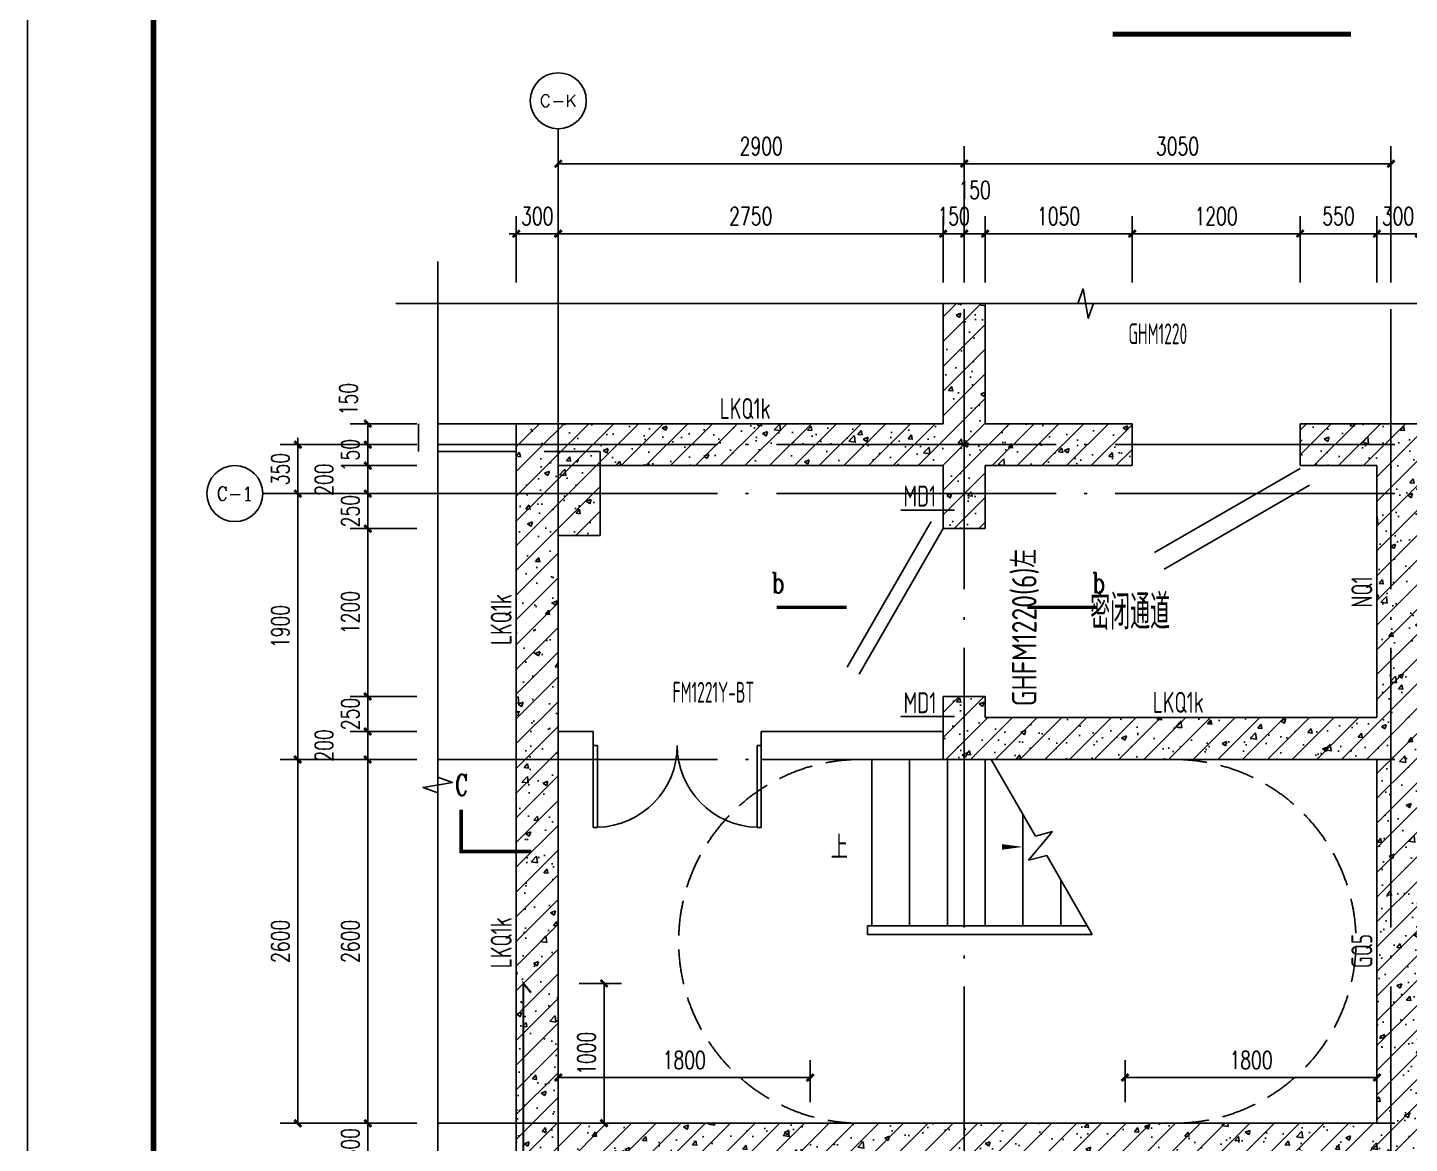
# Model space of a CAD drawing. Extents: x 37906 to 290206, y -18154 to 41246.
# Drawn here: x 79956 to 89830, y -14063 to -6088 of the extents above; entities that cross this region are included whole.
import ezdxf
from ezdxf.enums import TextEntityAlignment as Align

# ---------------------------------------------------------------- set-up
doc = ezdxf.new("R2010")
doc.units = 0
doc.header["$LTSCALE"] = 1000
doc.header["$MEASUREMENT"] = 0
doc.linetypes.add('DASH', pattern=[0.35, 0.25, -0.1])
doc.linetypes.add('DOTE', pattern=[2.42, 2, -0.2, 0.02, -0.2])
for name, color, linetype in [('A-COLUMN', 2, 'Continuous'), ('A-DIM_SYMB', 3, 'Continuous'), ('A-PUB_TEXT', 7, 'Continuous'), ('A-STAIR', 3, 'Continuous'), ('A-WALL', 2, 'Continuous'), ('AXIS', 3, 'Continuous'), ('AXIS_TEXT', 7, 'Continuous'), ('DIM_SYMB', 3, 'Continuous'), ('DOOR_FIRE', 4, 'Continuous'), ('DOOR_FIRE_TEXT', 7, 'Continuous'), ('DOTE', 1, 'DOTE'), ('ECA_TK', 7, 'Continuous'), ('PUB_DIM', 3, 'Continuous'), ('PUB_HATCH', 8, 'Continuous'), ('PUB_TEXT', 7, 'Continuous'), ('REIN', 1, 'Continuous'), ('RF-M', 7, 'Continuous'), ('RF-MBH', 11, 'Continuous'), ('RF-QT', 30, 'Continuous'), ('STAIR', 2, 'Continuous'), ('tk', 7, 'Continuous')]:
    doc.layers.add(name, color=color, linetype=linetype)
doc.layers.add('RF-WZ', color=110, linetype='Continuous', lineweight=0)
doc.styles.add('8B2_02', font='tssdeng.shx', dxfattribs={"width": 0.6, "bigfont": 'TSSDCHN.shx'})
doc.styles.add('_TCH_AXIS', font='COMPLEX', dxfattribs={"bigfont": 'GBCBIG'})
doc.styles.add('_TCH_DIM', font='SIMPLEX', dxfattribs={"bigfont": 'GBCBIG'})
doc.styles.add('_TCH_DIM_T3', font='SIMPLEX', dxfattribs={"width": 0.705882, "bigfont": 'GBCBIG'})
doc.styles.add('_TCH_LABEL', font='COMPLEX', dxfattribs={"bigfont": 'GBCBIG'})
doc.styles.add('_TCH_WINDOW', font='tssdeng.shx', dxfattribs={"width": 0.8, "height": 3.5, "bigfont": 'tssdchn.shx'})
doc.styles.add('COMPLEX', font='COMPLEX.shx', dxfattribs={"width": 0.65})
doc.styles.get("Standard").update_dxf_attribs({"font": 'tssdeng2.shx', "width": 0.7, "bigfont": 'hztxt.shx'})
doc.dimstyles.new('_TCH_ARCH&&50', dxfattribs={"dimtxt": 127.5, "dimasz": 50, "dimexe": 125, "dimexo": 150, "dimgap": 61.25, "dimtad": 1, "dimdec": 0, "dimrnd": 5, "dimzin": 0, "dimdsep": 46, "dimtxsty": '_TCH_DIM_T3', "dimblk": 'ARCHTICK', "dimcen": 0.09, "dimclrt": 7, "dimazin": 2, "dimtfac": 1, "dimtdec": 0, "dimtix": 1, "dimtmove": 2, "dimatfit": 3, "dimfxl": 1, "dimtolj": 1, "dimtzin": 0, "dimarcsym": 0})
pattern_1 = [(45, (-1705555.57, -23957.35), (-88.388348, 88.388348), []), (50, (-1705555.57, -23957.35), (358.63009, -31.376067), [37.5, -412.5]), (355, (-1705555.57, -23957.35), (-69.37567, 376.09607), [30, -330]), (100.4514, (-1705525.68, -23959.97), (289.25469, 344.71977), [31.870095, -350.571056]), (46.1842, (-1705555.57, -23857.35), (533.62052, -82.75951), [56.25, -618.75]), (96.6356, (-1705511.1, -23864.25), (467.33135, 487.05894), [47.80514, -525.8565]), (351.1842, (-1705555.57, -23857.35), (467.33097, 487.0593), [45, -495]), (21, (-1705505.57, -23882.35), (298.453526, -201.309445), [37.5, -412.5]), (326, (-1705505.57, -23882.35), (121.657666, 362.57502), [30, -330]), (71.4514, (-1705480.7, -23899.13), (420.111314, 161.26525), [31.870095, -350.571056]), (37.5, (-1705555.57, -23957.35), (6.079928, 166.446927), [0, -326, 0, -335, 0, -331.25]), (7.5, (-1705555.57, -23957.35), (131.534769, 197.205856), [0, -191, 0, -318.5, 0, -126.25]), (327.5, (-1705667.07, -23957.35), (266.911218, -11.277436), [0, -125, 0, -390, 0, -517.5]), (317.5, (-1705717.07, -23957.35), (291.593085, 50.05249), [0, -162.5, 0, -259, 0, -367.5])]

# ---------------------------------------------------------------- blocks, each defined once
blk = doc.blocks.new('10B_A1E图框')
at = {"layer": 'ECA_TK'}
blk.add_lwpolyline([(0, 0), (841, 0), (841, 594), (0, 594)], close=True, dxfattribs=at)
at = {"layer": 'ECA_TK', "const_width": 0.8}
blk.add_lwpolyline([(831, 10), (831, 584), (18, 584), (18, 10)], close=True, dxfattribs=at)
blk = doc.blocks.new('_ArchTick')
at = {"color": 0, "linetype": 'ByBlock', "const_width": 0.4}
blk.add_lwpolyline([(-0.5, -0.5), (0.5, 0.5)], dxfattribs=at)
blk = doc.blocks.new('*D483')
at = {"layer": 'Defpoints', "color": 0}
for p in [(83748.1, -7561.1), (83448.1, -8061.1), (83748.1, -8061.1)]:
    blk.add_point(p, dxfattribs=at)
at = {"layer": 'PUB_DIM', "color": 0, "lineweight": -2}
for p, q in [((83448.1, -7911.1), (83448.1, -7436.1)), ((83748.1, -7911.1), (83748.1, -7436.1)), ((83448.1, -7561.1), (83398.1, -7561.1)), ((83448.1, -7561.1), (83748.1, -7561.1)), ((83748.1, -7561.1), (83798.1, -7561.1))]:
    blk.add_line(p, q, dxfattribs=at)
at = {"layer": 'PUB_DIM', "color": 0, "lineweight": -2, "xscale": 50, "yscale": 50, "zscale": 50}
blk.add_blockref('_ArchTick', (83448.1, -7561.1), dxfattribs=at)
at = {"layer": 'PUB_DIM', "color": 0, "lineweight": -2, "xscale": 50, "yscale": 50, "zscale": 50, "rotation": 180}
blk.add_blockref('_ArchTick', (83748.1, -7561.1), dxfattribs=at)
at = {"layer": 'PUB_DIM', "color": 7, "insert": (83598.1, -7436.1), "char_height": 127.5, "attachment_point": 5, "style": '_TCH_DIM_T3'}
blk.add_mtext('\\A1;300', dxfattribs=at)
blk = doc.blocks.new('*D484')
at = {"layer": 'Defpoints', "color": 0}
for p in [(86498.1, -7561.1), (83748.1, -8061.1), (86498.1, -8061.1)]:
    blk.add_point(p, dxfattribs=at)
at = {"layer": 'PUB_DIM', "color": 0, "lineweight": -2}
for p, q in [((83748.1, -7911.1), (83748.1, -7436.1)), ((86498.1, -7911.1), (86498.1, -7436.1)), ((83748.1, -7561.1), (86498.1, -7561.1))]:
    blk.add_line(p, q, dxfattribs=at)
at = {"layer": 'PUB_DIM', "color": 0, "lineweight": -2, "xscale": 50, "yscale": 50, "zscale": 50, "rotation": 180}
blk.add_blockref('_ArchTick', (83748.1, -7561.1), dxfattribs=at)
at = {"layer": 'PUB_DIM', "color": 0, "lineweight": -2, "xscale": 50, "yscale": 50, "zscale": 50}
blk.add_blockref('_ArchTick', (86498.1, -7561.1), dxfattribs=at)
at = {"layer": 'PUB_DIM', "color": 7, "insert": (85123.1, -7436.1), "char_height": 127.5, "attachment_point": 5, "style": '_TCH_DIM_T3'}
blk.add_mtext('\\A1;2750', dxfattribs=at)
blk = doc.blocks.new('*D485')
at = {"layer": 'Defpoints', "color": 0}
for p in [(86648.1, -7561.1), (86498.1, -8061.1), (86648.1, -8061.1)]:
    blk.add_point(p, dxfattribs=at)
at = {"layer": 'PUB_DIM', "color": 0, "lineweight": -2}
for p, q in [((86498.1, -7911.1), (86498.1, -7436.1)), ((86648.1, -7911.1), (86648.1, -7436.1)), ((86498.1, -7561.1), (86448.1, -7561.1)), ((86498.1, -7561.1), (86648.1, -7561.1)), ((86648.1, -7561.1), (86698.1, -7561.1))]:
    blk.add_line(p, q, dxfattribs=at)
at = {"layer": 'PUB_DIM', "color": 0, "lineweight": -2, "xscale": 50, "yscale": 50, "zscale": 50}
blk.add_blockref('_ArchTick', (86498.1, -7561.1), dxfattribs=at)
at = {"layer": 'PUB_DIM', "color": 0, "lineweight": -2, "xscale": 50, "yscale": 50, "zscale": 50, "rotation": 180}
blk.add_blockref('_ArchTick', (86648.1, -7561.1), dxfattribs=at)
at = {"layer": 'PUB_DIM', "color": 7, "insert": (86573.1, -7436.1), "char_height": 127.5, "attachment_point": 5, "style": '_TCH_DIM_T3'}
blk.add_mtext('\\A1;150', dxfattribs=at)
blk = doc.blocks.new('*D486')
at = {"layer": 'Defpoints', "color": 0}
for p in [(86798.1, -7561.1), (86648.1, -8061.1), (86798.1, -8061.1)]:
    blk.add_point(p, dxfattribs=at)
at = {"layer": 'PUB_DIM', "color": 0, "lineweight": -2}
for p, q in [((86648.1, -7911.1), (86648.1, -7436.1)), ((86798.1, -7911.1), (86798.1, -7436.1)), ((86648.1, -7561.1), (86798.1, -7561.1))]:
    blk.add_line(p, q, dxfattribs=at)
at = {"layer": 'PUB_DIM', "color": 0, "lineweight": -2, "xscale": 50, "yscale": 50, "zscale": 50, "rotation": 180}
blk.add_blockref('_ArchTick', (86648.1, -7561.1), dxfattribs=at)
at = {"layer": 'PUB_DIM', "color": 0, "lineweight": -2, "xscale": 50, "yscale": 50, "zscale": 50}
blk.add_blockref('_ArchTick', (86798.1, -7561.1), dxfattribs=at)
at = {"layer": 'PUB_DIM', "color": 7, "insert": (86723.1, -7248.6), "char_height": 127.5, "attachment_point": 5, "style": '_TCH_DIM_T3'}
blk.add_mtext('\\A1;150', dxfattribs=at)
blk = doc.blocks.new('*D487')
at = {"layer": 'Defpoints', "color": 0}
for p in [(87848.1, -7561.1), (86798.1, -8061.1), (87848.1, -8061.1)]:
    blk.add_point(p, dxfattribs=at)
at = {"layer": 'PUB_DIM', "color": 0, "lineweight": -2}
for p, q in [((86798.1, -7911.1), (86798.1, -7436.1)), ((87848.1, -7911.1), (87848.1, -7436.1)), ((86798.1, -7561.1), (87848.1, -7561.1))]:
    blk.add_line(p, q, dxfattribs=at)
at = {"layer": 'PUB_DIM', "color": 0, "lineweight": -2, "xscale": 50, "yscale": 50, "zscale": 50, "rotation": 180}
blk.add_blockref('_ArchTick', (86798.1, -7561.1), dxfattribs=at)
at = {"layer": 'PUB_DIM', "color": 0, "lineweight": -2, "xscale": 50, "yscale": 50, "zscale": 50}
blk.add_blockref('_ArchTick', (87848.1, -7561.1), dxfattribs=at)
at = {"layer": 'PUB_DIM', "color": 7, "insert": (87323.1, -7436.1), "char_height": 127.5, "attachment_point": 5, "style": '_TCH_DIM_T3'}
blk.add_mtext('\\A1;1050', dxfattribs=at)
blk = doc.blocks.new('*D488')
at = {"layer": 'Defpoints', "color": 0}
for p in [(89048.1, -7561.1), (87848.1, -8061.1), (89048.1, -8061.1)]:
    blk.add_point(p, dxfattribs=at)
at = {"layer": 'PUB_DIM', "color": 0, "lineweight": -2}
for p, q in [((87848.1, -7911.1), (87848.1, -7436.1)), ((89048.1, -7911.1), (89048.1, -7436.1)), ((87848.1, -7561.1), (89048.1, -7561.1))]:
    blk.add_line(p, q, dxfattribs=at)
at = {"layer": 'PUB_DIM', "color": 0, "lineweight": -2, "xscale": 50, "yscale": 50, "zscale": 50, "rotation": 180}
blk.add_blockref('_ArchTick', (87848.1, -7561.1), dxfattribs=at)
at = {"layer": 'PUB_DIM', "color": 0, "lineweight": -2, "xscale": 50, "yscale": 50, "zscale": 50}
blk.add_blockref('_ArchTick', (89048.1, -7561.1), dxfattribs=at)
at = {"layer": 'PUB_DIM', "color": 7, "insert": (88448.1, -7436.1), "char_height": 127.5, "attachment_point": 5, "style": '_TCH_DIM_T3'}
blk.add_mtext('\\A1;1200', dxfattribs=at)
blk = doc.blocks.new('*D489')
at = {"layer": 'Defpoints', "color": 0}
for p in [(89598.1, -7561.1), (89048.1, -8061.1), (89598.1, -8061.1)]:
    blk.add_point(p, dxfattribs=at)
at = {"layer": 'PUB_DIM', "color": 0, "lineweight": -2}
for p, q in [((89048.1, -7911.1), (89048.1, -7436.1)), ((89598.1, -7911.1), (89598.1, -7436.1)), ((89048.1, -7561.1), (89598.1, -7561.1))]:
    blk.add_line(p, q, dxfattribs=at)
at = {"layer": 'PUB_DIM', "color": 0, "lineweight": -2, "xscale": 50, "yscale": 50, "zscale": 50, "rotation": 180}
blk.add_blockref('_ArchTick', (89048.1, -7561.1), dxfattribs=at)
at = {"layer": 'PUB_DIM', "color": 0, "lineweight": -2, "xscale": 50, "yscale": 50, "zscale": 50}
blk.add_blockref('_ArchTick', (89598.1, -7561.1), dxfattribs=at)
at = {"layer": 'PUB_DIM', "color": 7, "insert": (89323.1, -7436.1), "char_height": 127.5, "attachment_point": 5, "style": '_TCH_DIM_T3'}
blk.add_mtext('\\A1;550', dxfattribs=at)
blk = doc.blocks.new('*D490')
at = {"layer": 'Defpoints', "color": 0}
for p in [(89898.1, -7561.1), (89598.1, -8061.1), (89898.1, -8061.1)]:
    blk.add_point(p, dxfattribs=at)
at = {"layer": 'PUB_DIM', "color": 0, "lineweight": -2}
for p, q in [((89598.1, -7911.1), (89598.1, -7436.1)), ((89898.1, -7911.1), (89898.1, -7436.1)), ((89598.1, -7561.1), (89548.1, -7561.1)), ((89598.1, -7561.1), (89898.1, -7561.1)), ((89898.1, -7561.1), (89948.1, -7561.1))]:
    blk.add_line(p, q, dxfattribs=at)
at = {"layer": 'PUB_DIM', "color": 0, "lineweight": -2, "xscale": 50, "yscale": 50, "zscale": 50}
blk.add_blockref('_ArchTick', (89598.1, -7561.1), dxfattribs=at)
at = {"layer": 'PUB_DIM', "color": 0, "lineweight": -2, "xscale": 50, "yscale": 50, "zscale": 50, "rotation": 180}
blk.add_blockref('_ArchTick', (89898.1, -7561.1), dxfattribs=at)
at = {"layer": 'PUB_DIM', "color": 7, "insert": (89748.1, -7436.1), "char_height": 127.5, "attachment_point": 5, "style": '_TCH_DIM_T3'}
blk.add_mtext('\\A1;300', dxfattribs=at)
blk = doc.blocks.new('*D502')
at = {"layer": 'Defpoints', "color": 0}
for p in [(82386.6, -8919.1), (82886.6, -8919.1), (82886.6, -9069.1)]:
    blk.add_point(p, dxfattribs=at)
at = {"layer": 'PUB_DIM', "color": 0, "lineweight": -2}
for p, q in [((82736.6, -8919.1), (82261.6, -8919.1)), ((82386.6, -9069.1), (82386.6, -8919.1)), ((82736.6, -9069.1), (82261.6, -9069.1))]:
    blk.add_line(p, q, dxfattribs=at)
at = {"layer": 'PUB_DIM', "color": 0, "lineweight": -2, "xscale": 50, "yscale": 50, "zscale": 50}
for p, rotation in [((82386.6, -8919.1), 90), ((82386.6, -9069.1), 270)]:
    blk.add_blockref('_ArchTick', p, dxfattribs=dict(at, rotation=rotation))
at = {"layer": 'PUB_DIM', "color": 7, "insert": (82249.1, -8744.1), "char_height": 127.5, "attachment_point": 5, "rotation": 90, "style": '_TCH_DIM_T3'}
blk.add_mtext('\\A1;150', dxfattribs=at)
blk = doc.blocks.new('*D503')
at = {"layer": 'Defpoints', "color": 0}
for p in [(82386.6, -9069.1), (82886.6, -9069.1), (82886.6, -9219.1)]:
    blk.add_point(p, dxfattribs=at)
at = {"layer": 'PUB_DIM', "color": 0, "lineweight": -2}
for p, q in [((82736.6, -9069.1), (82261.6, -9069.1)), ((82386.6, -9069.1), (82386.6, -9019.1)), ((82386.6, -9219.1), (82386.6, -9069.1)), ((82736.6, -9219.1), (82261.6, -9219.1)), ((82386.6, -9219.1), (82386.6, -9269.1))]:
    blk.add_line(p, q, dxfattribs=at)
at = {"layer": 'PUB_DIM', "color": 0, "lineweight": -2, "xscale": 50, "yscale": 50, "zscale": 50}
for p, rotation in [((82386.6, -9069.1), 270), ((82386.6, -9219.1), 90)]:
    blk.add_blockref('_ArchTick', p, dxfattribs=dict(at, rotation=rotation))
at = {"layer": 'PUB_DIM', "color": 7, "insert": (82261.6, -9144.1), "char_height": 127.5, "attachment_point": 5, "rotation": 90, "style": '_TCH_DIM_T3'}
blk.add_mtext('\\A1;150', dxfattribs=at)
blk = doc.blocks.new('*D504')
at = {"layer": 'Defpoints', "color": 0}
for p in [(82386.6, -9219.1), (82886.6, -9219.1), (82886.6, -9419.1)]:
    blk.add_point(p, dxfattribs=at)
at = {"layer": 'PUB_DIM', "color": 0, "lineweight": -2}
for p, q in [((82736.6, -9219.1), (82261.6, -9219.1)), ((82386.6, -9419.1), (82386.6, -9219.1)), ((82736.6, -9419.1), (82261.6, -9419.1))]:
    blk.add_line(p, q, dxfattribs=at)
at = {"layer": 'PUB_DIM', "color": 0, "lineweight": -2, "xscale": 50, "yscale": 50, "zscale": 50}
for p, rotation in [((82386.6, -9219.1), 90), ((82386.6, -9419.1), 270)]:
    blk.add_blockref('_ArchTick', p, dxfattribs=dict(at, rotation=rotation))
at = {"layer": 'PUB_DIM', "color": 7, "insert": (82074.1, -9319.1), "char_height": 127.5, "attachment_point": 5, "rotation": 90, "style": '_TCH_DIM_T3'}
blk.add_mtext('\\A1;200', dxfattribs=at)
blk = doc.blocks.new('*D505')
at = {"layer": 'Defpoints', "color": 0}
for p in [(82386.6, -9419.1), (82886.6, -9419.1), (82886.6, -9669.1)]:
    blk.add_point(p, dxfattribs=at)
at = {"layer": 'PUB_DIM', "color": 0, "lineweight": -2}
for p, q in [((82386.6, -9419.1), (82386.6, -9369.1)), ((82736.6, -9419.1), (82261.6, -9419.1)), ((82386.6, -9669.1), (82386.6, -9419.1)), ((82736.6, -9669.1), (82261.6, -9669.1)), ((82386.6, -9669.1), (82386.6, -9719.1))]:
    blk.add_line(p, q, dxfattribs=at)
at = {"layer": 'PUB_DIM', "color": 0, "lineweight": -2, "xscale": 50, "yscale": 50, "zscale": 50}
for p, rotation in [((82386.6, -9419.1), 270), ((82386.6, -9669.1), 90)]:
    blk.add_blockref('_ArchTick', p, dxfattribs=dict(at, rotation=rotation))
at = {"layer": 'PUB_DIM', "color": 7, "insert": (82261.6, -9544.1), "char_height": 127.5, "attachment_point": 5, "rotation": 90, "style": '_TCH_DIM_T3'}
blk.add_mtext('\\A1;250', dxfattribs=at)
blk = doc.blocks.new('*D506')
at = {"layer": 'Defpoints', "color": 0}
for p in [(82386.6, -9669.1), (82886.6, -9669.1), (82886.6, -10869.1)]:
    blk.add_point(p, dxfattribs=at)
at = {"layer": 'PUB_DIM', "color": 0, "lineweight": -2}
for p, q in [((82736.6, -9669.1), (82261.6, -9669.1)), ((82386.6, -10869.1), (82386.6, -9669.1)), ((82736.6, -10869.1), (82261.6, -10869.1))]:
    blk.add_line(p, q, dxfattribs=at)
at = {"layer": 'PUB_DIM', "color": 0, "lineweight": -2, "xscale": 50, "yscale": 50, "zscale": 50}
for p, rotation in [((82386.6, -9669.1), 90), ((82386.6, -10869.1), 270)]:
    blk.add_blockref('_ArchTick', p, dxfattribs=dict(at, rotation=rotation))
at = {"layer": 'PUB_DIM', "color": 7, "insert": (82261.6, -10269.1), "char_height": 127.5, "attachment_point": 5, "rotation": 90, "style": '_TCH_DIM_T3'}
blk.add_mtext('\\A1;1200', dxfattribs=at)
blk = doc.blocks.new('*D507')
at = {"layer": 'Defpoints', "color": 0}
for p in [(82386.6, -10869.1), (82886.6, -10869.1), (82886.6, -11119.1)]:
    blk.add_point(p, dxfattribs=at)
at = {"layer": 'PUB_DIM', "color": 0, "lineweight": -2}
for p, q in [((82386.6, -10869.1), (82386.6, -10819.1)), ((82736.6, -10869.1), (82261.6, -10869.1)), ((82386.6, -11119.1), (82386.6, -10869.1)), ((82736.6, -11119.1), (82261.6, -11119.1)), ((82386.6, -11119.1), (82386.6, -11169.1))]:
    blk.add_line(p, q, dxfattribs=at)
at = {"layer": 'PUB_DIM', "color": 0, "lineweight": -2, "xscale": 50, "yscale": 50, "zscale": 50}
for p, rotation in [((82386.6, -10869.1), 270), ((82386.6, -11119.1), 90)]:
    blk.add_blockref('_ArchTick', p, dxfattribs=dict(at, rotation=rotation))
at = {"layer": 'PUB_DIM', "color": 7, "insert": (82261.6, -10994.1), "char_height": 127.5, "attachment_point": 5, "rotation": 90, "style": '_TCH_DIM_T3'}
blk.add_mtext('\\A1;250', dxfattribs=at)
blk = doc.blocks.new('*D508')
at = {"layer": 'Defpoints', "color": 0}
for p in [(82386.6, -11119.1), (82886.6, -11119.1), (82886.6, -11319.1)]:
    blk.add_point(p, dxfattribs=at)
at = {"layer": 'PUB_DIM', "color": 0, "lineweight": -2}
for p, q in [((82736.6, -11119.1), (82261.6, -11119.1)), ((82386.6, -11319.1), (82386.6, -11119.1)), ((82736.6, -11319.1), (82261.6, -11319.1))]:
    blk.add_line(p, q, dxfattribs=at)
at = {"layer": 'PUB_DIM', "color": 0, "lineweight": -2, "xscale": 50, "yscale": 50, "zscale": 50}
for p, rotation in [((82386.6, -11119.1), 90), ((82386.6, -11319.1), 270)]:
    blk.add_blockref('_ArchTick', p, dxfattribs=dict(at, rotation=rotation))
at = {"layer": 'PUB_DIM', "color": 7, "insert": (82074.1, -11219.1), "char_height": 127.5, "attachment_point": 5, "rotation": 90, "style": '_TCH_DIM_T3'}
blk.add_mtext('\\A1;200', dxfattribs=at)
blk = doc.blocks.new('*D509')
at = {"layer": 'Defpoints', "color": 0}
for p in [(82386.6, -11319.1), (82886.6, -11319.1), (82886.6, -13919.1)]:
    blk.add_point(p, dxfattribs=at)
at = {"layer": 'PUB_DIM', "color": 0, "lineweight": -2}
for p, q in [((82736.6, -11319.1), (82261.6, -11319.1)), ((82386.6, -13919.1), (82386.6, -11319.1)), ((82736.6, -13919.1), (82261.6, -13919.1))]:
    blk.add_line(p, q, dxfattribs=at)
at = {"layer": 'PUB_DIM', "color": 0, "lineweight": -2, "xscale": 50, "yscale": 50, "zscale": 50}
for p, rotation in [((82386.6, -11319.1), 90), ((82386.6, -13919.1), 270)]:
    blk.add_blockref('_ArchTick', p, dxfattribs=dict(at, rotation=rotation))
at = {"layer": 'PUB_DIM', "color": 7, "insert": (82261.6, -12619.1), "char_height": 127.5, "attachment_point": 5, "rotation": 90, "style": '_TCH_DIM_T3'}
blk.add_mtext('\\A1;2600', dxfattribs=at)
blk = doc.blocks.new('*D510')
at = {"layer": 'Defpoints', "color": 0}
for p in [(82386.6, -13919.1), (82886.6, -13919.1), (82886.6, -14219.1)]:
    blk.add_point(p, dxfattribs=at)
at = {"layer": 'PUB_DIM', "color": 0, "lineweight": -2}
for p, q in [((82736.6, -13919.1), (82261.6, -13919.1)), ((82386.6, -13919.1), (82386.6, -13869.1)), ((82386.6, -14219.1), (82386.6, -13919.1)), ((82736.6, -14219.1), (82261.6, -14219.1)), ((82386.6, -14219.1), (82386.6, -14269.1))]:
    blk.add_line(p, q, dxfattribs=at)
at = {"layer": 'PUB_DIM', "color": 0, "lineweight": -2, "xscale": 50, "yscale": 50, "zscale": 50}
for p, rotation in [((82386.6, -13919.1), 270), ((82386.6, -14219.1), 90)]:
    blk.add_blockref('_ArchTick', p, dxfattribs=dict(at, rotation=rotation))
at = {"layer": 'PUB_DIM', "color": 7, "insert": (82261.6, -14069.1), "char_height": 127.5, "attachment_point": 5, "rotation": 90, "style": '_TCH_DIM_T3'}
blk.add_mtext('\\A1;300', dxfattribs=at)
blk = doc.blocks.new('*D517')
at = {"layer": 'Defpoints', "color": 0}
for p in [(86648.1, -7061.1), (83748.1, -8061.1), (86648.1, -8061.1)]:
    blk.add_point(p, dxfattribs=at)
at = {"layer": 'PUB_DIM', "color": 0, "lineweight": -2}
for p, q in [((83748.1, -7911.1), (83748.1, -6936.1)), ((86648.1, -7911.1), (86648.1, -6936.1)), ((83748.1, -7061.1), (86648.1, -7061.1))]:
    blk.add_line(p, q, dxfattribs=at)
at = {"layer": 'PUB_DIM', "color": 0, "lineweight": -2, "xscale": 50, "yscale": 50, "zscale": 50, "rotation": 180}
blk.add_blockref('_ArchTick', (83748.1, -7061.1), dxfattribs=at)
at = {"layer": 'PUB_DIM', "color": 0, "lineweight": -2, "xscale": 50, "yscale": 50, "zscale": 50}
blk.add_blockref('_ArchTick', (86648.1, -7061.1), dxfattribs=at)
at = {"layer": 'PUB_DIM', "color": 7, "insert": (85198.1, -6936.1), "char_height": 127.5, "attachment_point": 5, "style": '_TCH_DIM_T3'}
blk.add_mtext('\\A1;2900', dxfattribs=at)
blk = doc.blocks.new('*D518')
at = {"layer": 'Defpoints', "color": 0}
for p in [(89698.1, -7061.1), (86648.1, -8061.1), (89698.1, -8061.1)]:
    blk.add_point(p, dxfattribs=at)
at = {"layer": 'PUB_DIM', "color": 0, "lineweight": -2}
for p, q in [((86648.1, -7911.1), (86648.1, -6936.1)), ((89698.1, -7911.1), (89698.1, -6936.1)), ((86648.1, -7061.1), (89698.1, -7061.1))]:
    blk.add_line(p, q, dxfattribs=at)
at = {"layer": 'PUB_DIM', "color": 0, "lineweight": -2, "xscale": 50, "yscale": 50, "zscale": 50, "rotation": 180}
blk.add_blockref('_ArchTick', (86648.1, -7061.1), dxfattribs=at)
at = {"layer": 'PUB_DIM', "color": 0, "lineweight": -2, "xscale": 50, "yscale": 50, "zscale": 50}
blk.add_blockref('_ArchTick', (89698.1, -7061.1), dxfattribs=at)
at = {"layer": 'PUB_DIM', "color": 7, "insert": (88173.1, -6936.1), "char_height": 127.5, "attachment_point": 5, "style": '_TCH_DIM_T3'}
blk.add_mtext('\\A1;3050', dxfattribs=at)
blk = doc.blocks.new('*D519')
at = {"layer": 'Defpoints', "color": 0}
for p in [(81886.6, -11319.1), (82886.6, -11319.1), (82886.6, -13919.1)]:
    blk.add_point(p, dxfattribs=at)
at = {"layer": 'PUB_DIM', "color": 0, "lineweight": -2}
for p, q in [((82736.6, -11319.1), (81761.6, -11319.1)), ((81886.6, -13919.1), (81886.6, -11319.1)), ((82736.6, -13919.1), (81761.6, -13919.1))]:
    blk.add_line(p, q, dxfattribs=at)
at = {"layer": 'PUB_DIM', "color": 0, "lineweight": -2, "xscale": 50, "yscale": 50, "zscale": 50}
for p, rotation in [((81886.6, -11319.1), 90), ((81886.6, -13919.1), 270)]:
    blk.add_blockref('_ArchTick', p, dxfattribs=dict(at, rotation=rotation))
at = {"layer": 'PUB_DIM', "color": 7, "insert": (81761.6, -12619.1), "char_height": 127.5, "attachment_point": 5, "rotation": 90, "style": '_TCH_DIM_T3'}
blk.add_mtext('\\A1;2600', dxfattribs=at)
blk = doc.blocks.new('*D520')
at = {"layer": 'Defpoints', "color": 0}
for p in [(81886.6, -9419.1), (82886.6, -9419.1), (82886.6, -11319.1)]:
    blk.add_point(p, dxfattribs=at)
at = {"layer": 'PUB_DIM', "color": 0, "lineweight": -2}
for p, q in [((82736.6, -9419.1), (81761.6, -9419.1)), ((81886.6, -11319.1), (81886.6, -9419.1)), ((82736.6, -11319.1), (81761.6, -11319.1))]:
    blk.add_line(p, q, dxfattribs=at)
at = {"layer": 'PUB_DIM', "color": 0, "lineweight": -2, "xscale": 50, "yscale": 50, "zscale": 50}
for p, rotation in [((81886.6, -9419.1), 90), ((81886.6, -11319.1), 270)]:
    blk.add_blockref('_ArchTick', p, dxfattribs=dict(at, rotation=rotation))
at = {"layer": 'PUB_DIM', "color": 7, "insert": (81761.6, -10369.1), "char_height": 127.5, "attachment_point": 5, "rotation": 90, "style": '_TCH_DIM_T3'}
blk.add_mtext('\\A1;1900', dxfattribs=at)
blk = doc.blocks.new('*D521')
at = {"layer": 'Defpoints', "color": 0}
for p in [(81886.6, -9069.1), (82886.6, -9069.1), (82886.6, -9419.1)]:
    blk.add_point(p, dxfattribs=at)
at = {"layer": 'PUB_DIM', "color": 0, "lineweight": -2}
for p, q in [((82736.6, -9069.1), (81761.6, -9069.1)), ((81886.6, -9069.1), (81886.6, -9019.1)), ((81886.6, -9419.1), (81886.6, -9069.1)), ((82736.6, -9419.1), (81761.6, -9419.1)), ((81886.6, -9419.1), (81886.6, -9469.1))]:
    blk.add_line(p, q, dxfattribs=at)
at = {"layer": 'PUB_DIM', "color": 0, "lineweight": -2, "xscale": 50, "yscale": 50, "zscale": 50}
for p, rotation in [((81886.6, -9069.1), 270), ((81886.6, -9419.1), 90)]:
    blk.add_blockref('_ArchTick', p, dxfattribs=dict(at, rotation=rotation))
at = {"layer": 'PUB_DIM', "color": 7, "insert": (81761.6, -9244.1), "char_height": 127.5, "attachment_point": 5, "rotation": 90, "style": '_TCH_DIM_T3'}
blk.add_mtext('\\A1;350', dxfattribs=at)
blk = doc.blocks.new('_AXISO')
blk.add_circle((0, 0), 0.5)
at = {"layer": 'AXIS_TEXT', "style": 'COMPLEX', "width": 1.041667}
blk.add_attdef('A', text='', height=0.56, dxfattribs=at).set_placement((-0.25, -0.28), (0.25, -0.28), align=Align.FIT)
blk = doc.blocks.new('*D1289')
at = {"layer": 'Defpoints', "color": 0}
for p in [(83748.1, -12919.1), (84074.7, -12919.1), (83748.1, -13919.1)]:
    blk.add_point(p, dxfattribs=at)
at = {"layer": 'PUB_DIM', "color": 0, "lineweight": -2}
for p, q in [((83898.1, -12919.1), (84199.7, -12919.1)), ((84074.7, -13919.1), (84074.7, -12919.1)), ((83898.1, -13919.1), (84199.7, -13919.1))]:
    blk.add_line(p, q, dxfattribs=at)
at = {"layer": 'PUB_DIM', "color": 0, "lineweight": -2, "xscale": 50, "yscale": 50, "zscale": 50}
for p, rotation in [((84074.7, -12919.1), 90), ((84074.7, -13919.1), 270)]:
    blk.add_blockref('_ArchTick', p, dxfattribs=dict(at, rotation=rotation))
at = {"layer": 'PUB_DIM', "color": 7, "insert": (83949.7, -13419.1), "char_height": 127.5, "attachment_point": 5, "rotation": 90, "style": '_TCH_DIM_T3'}
blk.add_mtext('\\A1;1000', dxfattribs=at)
blk = doc.blocks.new('*D1290')
at = {"layer": 'Defpoints', "color": 0}
for p in [(83748.1, -13592.5), (83748.1, -13919.1), (85548.1, -13919.1)]:
    blk.add_point(p, dxfattribs=at)
at = {"layer": 'PUB_DIM', "color": 0, "lineweight": -2}
for p, q in [((83748.1, -13769.1), (83748.1, -13467.5)), ((85548.1, -13769.1), (85548.1, -13467.5)), ((85548.1, -13592.5), (83748.1, -13592.5))]:
    blk.add_line(p, q, dxfattribs=at)
at = {"layer": 'PUB_DIM', "color": 0, "lineweight": -2, "xscale": 50, "yscale": 50, "zscale": 50, "rotation": 180}
blk.add_blockref('_ArchTick', (83748.1, -13592.5), dxfattribs=at)
at = {"layer": 'PUB_DIM', "color": 0, "lineweight": -2, "xscale": 50, "yscale": 50, "zscale": 50}
blk.add_blockref('_ArchTick', (85548.1, -13592.5), dxfattribs=at)
at = {"layer": 'PUB_DIM', "color": 7, "insert": (84648.1, -13467.5), "char_height": 127.5, "attachment_point": 5, "style": '_TCH_DIM_T3'}
blk.add_mtext('\\A1;1800', dxfattribs=at)
blk = doc.blocks.new('*D1295')
at = {"layer": 'Defpoints', "color": 0}
for p in [(89598.1, -13592.5), (87798.1, -13919.1), (89598.1, -13919.1)]:
    blk.add_point(p, dxfattribs=at)
at = {"layer": 'PUB_DIM', "color": 0, "lineweight": -2}
for p, q in [((87798.1, -13769.1), (87798.1, -13467.5)), ((89598.1, -13769.1), (89598.1, -13467.5)), ((87798.1, -13592.5), (89598.1, -13592.5))]:
    blk.add_line(p, q, dxfattribs=at)
at = {"layer": 'PUB_DIM', "color": 0, "lineweight": -2, "xscale": 50, "yscale": 50, "zscale": 50, "rotation": 180}
blk.add_blockref('_ArchTick', (87798.1, -13592.5), dxfattribs=at)
at = {"layer": 'PUB_DIM', "color": 0, "lineweight": -2, "xscale": 50, "yscale": 50, "zscale": 50}
blk.add_blockref('_ArchTick', (89598.1, -13592.5), dxfattribs=at)
at = {"layer": 'PUB_DIM', "color": 7, "insert": (88698.1, -13467.5), "char_height": 127.5, "attachment_point": 5, "style": '_TCH_DIM_T3'}
blk.add_mtext('\\A1;1800', dxfattribs=at)

msp = doc.modelspace()

# ---------------------------------------------------------------- hatches: boundary and pattern name
at = {"layer": 'PUB_HATCH'}
h = msp.add_hatch(dxfattribs=at)
h.set_pattern_fill('钢筋混凝土', color=256, scale=50, style=0)
h.set_pattern_definition(pattern_1)
h.paths.add_polyline_path([(86498.1, -8061.1), (86498.1, -8919.1), (86648.1, -9069.1), (86798.1, -8919.1), (86798.1, -8061.1)])
h = msp.add_hatch(dxfattribs=at)
h.set_pattern_fill('钢筋混凝土', color=256, scale=50, style=0)
h.set_pattern_definition(pattern_1)
h.paths.add_polyline_path([(83448.1, -8919.1), (83748.1, -9219.1), (86498.1, -9219.1), (86648.1, -9069.1), (86498.1, -8919.1)])
h = msp.add_hatch(dxfattribs=at)
h.set_pattern_fill('钢筋混凝土', color=256, scale=50, style=0)
h.set_pattern_definition(pattern_1)
h.paths.add_polyline_path([(83448.1, -9119.1), (83648.1, -9119.1), (83448.1, -8919.1)])
h = msp.add_hatch(dxfattribs=at)
h.set_pattern_fill('钢筋混凝土', color=256, scale=50, style=0)
h.set_pattern_definition(pattern_1)
h.paths.add_polyline_path([(86798.1, -9219.1), (87848.1, -9219.1), (87848.1, -8919.1), (86798.1, -8919.1), (86648.1, -9069.1)])
h = msp.add_hatch(dxfattribs=at)
h.set_pattern_fill('钢筋混凝土', color=256, scale=50, style=0)
h.set_pattern_definition(pattern_1)
h.paths.add_polyline_path([(89898.1, -8919.1), (89048.1, -8919.1), (89048.1, -9219.1), (89598.1, -9219.1)])
h = msp.add_hatch(dxfattribs=at)
h.set_pattern_fill('钢筋混凝土', color=256, scale=50, style=0)
h.set_pattern_definition(pattern_1)
h.paths.add_polyline_path([(89748.1, -11219.1), (89898.1, -11019.1), (89898.1, -8919.1), (89598.1, -9219.1), (89598.1, -11019.1)])
h = msp.add_hatch(dxfattribs=at)
h.set_pattern_fill('钢筋混凝土', color=256, scale=50, style=0)
h.set_pattern_definition(pattern_1)
h.paths.add_polyline_path([(86498.1, -9219.1), (86498.1, -9669.1), (86798.1, -9669.1), (86798.1, -9219.1), (86648.1, -9069.1)])
h = msp.add_hatch(dxfattribs=at)
h.set_pattern_fill('钢筋混凝土', color=256, scale=50, style=0)
h.set_pattern_definition(pattern_1)
h.paths.add_polyline_path([(83448.1, -9719.1), (84048.1, -9719.1), (84048.1, -9119.1), (83448.1, -9119.1)])
h = msp.add_hatch(dxfattribs=at)
h.set_pattern_fill('钢筋混凝土', color=256, scale=50, style=0)
h.set_pattern_definition(pattern_1)
h.paths.add_polyline_path([(83748.1, -9719.1), (83448.1, -9719.1), (83448.1, -11319.1), (83748.1, -11319.1)])
h = msp.add_hatch(dxfattribs=at)
h.set_pattern_fill('钢筋混凝土', color=256, scale=50, style=0)
h.set_pattern_definition(pattern_1)
h.paths.add_polyline_path([(86798.1, -11019.1), (86798.1, -10869.1), (86498.1, -10869.1), (86498.1, -11319.1)])
h = msp.add_hatch(dxfattribs=at)
h.set_pattern_fill('钢筋混凝土', color=256, scale=50, style=0)
h.set_pattern_definition(pattern_1)
h.paths.add_polyline_path([(86798.1, -11019.1), (86498.1, -11319.1), (89598.1, -11319.1), (89748.1, -11219.1), (89598.1, -11019.1)])
h = msp.add_hatch(dxfattribs=at)
h.set_pattern_fill('钢筋混凝土', color=256, scale=50, style=0)
h.set_pattern_definition(pattern_1)
h.paths.add_polyline_path([(89898.1, -11519.1), (90298.1, -11519.1), (90298.1, -11019.1), (89898.1, -11019.1), (89748.1, -11219.1)])
h = msp.add_hatch(dxfattribs=at)
h.set_pattern_fill('钢筋混凝土', color=256, scale=50, style=0)
h.set_pattern_definition(pattern_1)
h.paths.add_polyline_path([(89731.5, -14019.1), (89898.1, -13919.1), (89898.1, -11519.1), (89748.1, -11219.1), (89598.1, -11319.1), (89598.1, -13919.1)])
h = msp.add_hatch(dxfattribs=at)
h.set_pattern_fill('钢筋混凝土', color=256, scale=50, style=0)
h.set_pattern_definition(pattern_1)
h.paths.add_polyline_path([(83448.1, -14219.1), (83748.1, -13919.1), (83748.1, -11319.1), (83448.1, -11319.1)])
h = msp.add_hatch(dxfattribs=at)
h.set_pattern_fill('钢筋混凝土', color=256, scale=50, style=0)
h.set_pattern_definition(pattern_1)
h.paths.add_polyline_path([(83748.1, -13919.1), (83448.1, -14219.1), (89698.1, -14219.1), (89731.5, -14019.1), (89598.1, -13919.1)])
h = msp.add_hatch(dxfattribs=at)
h.set_pattern_fill('钢筋混凝土', color=256, scale=50, style=0)
h.set_pattern_definition(pattern_1)
h.paths.add_polyline_path([(89731.5, -14019.1), (89698.1, -14219.1), (91898.1, -14219.1), (91864.8, -14019.1), (91698.1, -13919.1), (89898.1, -13919.1)])

# ---------------------------------------------------------------- linework, layer by layer
for p, q in [((86195.5, -9536.1), (86578.8, -9536.1)), ((86195.5, -11013), (86578.8, -11013))]:
    msp.add_line(p, q)
msp.add_lwpolyline([(82886.6, -8061.1), (92146.2, -8061.1), (92146.2, -14941), (82886.6, -14941)], close=True)
at = {"layer": 'A-COLUMN'}
for p, q in [((83448.1, -9119.1), (83448.1, -9719.1)), ((84048.1, -9119.1), (83648.1, -9119.1)), ((84048.1, -9719.1), (84048.1, -9119.1)), ((83748.1, -9719.1), (84048.1, -9719.1))]:
    msp.add_line(p, q, dxfattribs=at)
at = {"layer": 'A-DIM_SYMB'}
msp.add_lwpolyline([(85853.1, -11944.1, 0, 0, 0), (87068.1, -11944.1, 0, 40, 0), (86918.1, -11944.1, 0, 0, 0)], format="xyseb", dxfattribs=at)
at = {"layer": 'A-STAIR'}
for p, q in [((85988.1, -11319.1), (86842.3, -11319.1)), ((85988.1, -11319.1), (85988.1, -12509.1)), ((86258.1, -11319.1), (86258.1, -12509.1)), ((86528.1, -11319.1), (86528.1, -12509.1)), ((86798.1, -11319.1), (86798.1, -12509.1)), ((87158.2, -11866.3), (86842.3, -11319.1)), ((87068.1, -11710.3), (87068.1, -12509.1)), ((87107.7, -12039.5), (87280.6, -11833.5)), ((87280.6, -11833.5), (87158.2, -11866.3)), ((87238.1, -12004.6), (87107.7, -12039.5)), ((87564, -12569.1), (87238.1, -12004.6)), ((87338.1, -12177.9), (87338.1, -12509.1)), ((85958.1, -12509.1), (87529.3, -12509.1)), ((85958.1, -12509.1), (85958.1, -12569.1)), ((85958.1, -12569.1), (87564, -12569.1)), ((85988.1, -12569.1), (87564, -12569.1))]:
    msp.add_line(p, q, dxfattribs=at)
at = {"layer": 'A-WALL'}
for p, q in [((82748.1, -9119.1), (82748.1, -8919.1)), ((83448.1, -8919.1), (82886.6, -8919.1)), ((83448.1, -9119.1), (83448.1, -8919.1)), ((83448.1, -9119.1), (82886.6, -9119.1)), ((83998.1, -11119.1), (83748.1, -11119.1)), ((83998.1, -11319.1), (83998.1, -11119.1)), ((86498.1, -11119.1), (85198.1, -11119.1)), ((85198.1, -11119.1), (85198.1, -11319.1)), ((83748.1, -11319.1), (83998.1, -11319.1)), ((85198.1, -11319.1), (86498.1, -11319.1))]:
    msp.add_line(p, q, dxfattribs=at)
at = {"layer": 'AXIS'}
for p, q in [((83748.1, -8061.1), (83748.1, -6811.1)), ((82886.6, -9419.1), (81636.6, -9419.1))]:
    msp.add_line(p, q, dxfattribs=at)
at = {"layer": 'DIM_SYMB', "lineweight": -3, "const_width": 35}
msp.add_lwpolyline([(87709.7, -6135.5), (89411.3, -6135.5)], dxfattribs=at)
at = {"layer": 'DIM_SYMB'}
for points in [[(82886.6, -7761.1), (82886.6, -11444.8), (82991.6, -11483), (82781.6, -11520), (82886.6, -11557.3), (82886.6, -15241)], [(82586.6, -8061.1), (87460.1, -8061.1), (87498.4, -7956.1), (87535.4, -8166.1), (87572.6, -8061.1), (92446.2, -8061.1)]]:
    msp.add_lwpolyline(points, dxfattribs=at)
at = {"layer": 'DIM_SYMB', "const_width": 25}
for points in [[(85307.7, -10231.3), (85807.7, -10231.3)], [(87099.1, -10231.3), (87599.1, -10231.3)], [(83054.6, -11676.7), (83054.6, -11976.7), (83554.6, -11976.7)]]:
    msp.add_lwpolyline(points, dxfattribs=at)
at = {"layer": 'DOOR_FIRE'}
for p, q in [((83998.1, -11219.1), (83998.1, -11804.1)), ((83998.1, -11219.1), (84028.1, -11219.1)), ((84028.1, -11219.1), (84028.1, -11804.1)), ((85168.1, -11219.1), (85168.1, -11804.1)), ((85198.1, -11219.1), (85168.1, -11219.1)), ((85198.1, -11219.1), (85198.1, -11804.1)), ((84028.1, -11804.1), (83998.1, -11804.1)), ((85168.1, -11804.1), (85198.1, -11804.1))]:
    msp.add_line(p, q, dxfattribs=at)
for centre, start, end in [((84013.1, -11219.1), 271.46928, 0), ((85183.1, -11219.1), 180, 268.53072)]:
    msp.add_arc(centre, 585, start, end, dxfattribs=at)
at = {"layer": 'DOTE'}
for p, q in [((83748.1, -8061.1), (83748.1, -14941)), ((86648.1, -14941), (86648.1, -8069.1)), ((89698.1, -14941), (89698.1, -8069.1)), ((92146.2, -9069.1), (82886.6, -9069.1)), ((82886.6, -9419.1), (92146.2, -9419.1)), ((92146.2, -11319.1), (82886.6, -11319.1)), ((82886.6, -13919.1), (92146.2, -13919.1))]:
    msp.add_line(p, q, dxfattribs=at)
at = {"layer": 'REIN', "const_width": 15}
msp.add_lwpolyline([(83553.2, -12985.5), (83498.1, -12919.1), (83498.1, -14169.1), (85548.1, -14169.1), (85481.7, -14114.1)], dxfattribs=at)
at = {"layer": 'RF-M'}
for p, q in [((89048.1, -9240.5), (88008.9, -9840.5)), ((89116.7, -9359.3), (88077.5, -9959.3)), ((86411.5, -9619.1), (85811.5, -10658.3)), ((86498.1, -9669.1), (85898.1, -10708.3))]:
    msp.add_line(p, q, dxfattribs=at)
at = {"layer": 'RF-QT'}
for p, q in [((86498.1, -8061.1), (86498.1, -8919.1)), ((86798.1, -8061.1), (86798.1, -8919.1)), ((83448.1, -8919.1), (86498.1, -8919.1)), ((83448.1, -8919.1), (83448.1, -9119.1)), ((87848.1, -8919.1), (86798.1, -8919.1)), ((87848.1, -9219.1), (87848.1, -8919.1)), ((89898.1, -8919.1), (89048.1, -8919.1)), ((89048.1, -8919.1), (89048.1, -9219.1)), ((83748.1, -9219.1), (86498.1, -9219.1)), ((86498.1, -9219.1), (86498.1, -9669.1)), ((86798.1, -9219.1), (87848.1, -9219.1)), ((86798.1, -9669.1), (86798.1, -9219.1)), ((89048.1, -9219.1), (89598.1, -9219.1)), ((89598.1, -11019.1), (89598.1, -9219.1)), ((86498.1, -9669.1), (86798.1, -9669.1)), ((83448.1, -9719.1), (83448.1, -14219.1)), ((83748.1, -9719.1), (83748.1, -13919.1)), ((86798.1, -10869.1), (86498.1, -10869.1)), ((86498.1, -10869.1), (86498.1, -11319.1)), ((86798.1, -11019.1), (86798.1, -10869.1)), ((86798.1, -11019.1), (89598.1, -11019.1)), ((86498.1, -11319.1), (89598.1, -11319.1)), ((89598.1, -13919.1), (89598.1, -11319.1)), ((83748.1, -13919.1), (89598.1, -13919.1))]:
    msp.add_line(p, q, dxfattribs=at)
at = {"layer": 'STAIR', "color": 9, "linetype": 'DASH'}
for centre, start, end in [((85908.1, -12619.1), 90, 270), ((85908.1, -12619.1), 90, 270), ((88148.1, -12619.1), 270, 90), ((88148.1, -12619.1), 270, 90)]:
    msp.add_arc(centre, 1300, start, end, dxfattribs=at)

# ---------------------------------------------------------------- block references
at = {"layer": 'AXIS'}
ref = msp.add_blockref('_AXISO', (83748.1, -6611.1), dxfattribs=dict(at, xscale=400, yscale=400, zscale=400))
ref.add_attrib('A', 'C-K', dxfattribs={"layer": 'AXIS_TEXT', "height": 84.9, "style": '_TCH_AXIS'}).set_placement((83614.7, -6653.6), (83881.5, -6653.6), align=Align.FIT)
ref = msp.add_blockref('_AXISO', (81436.6, -9419.1), dxfattribs=dict(at, xscale=400, yscale=400, zscale=400))
ref.add_attrib('A', 'C-1', dxfattribs={"layer": 'AXIS_TEXT', "height": 98.31, "style": '_TCH_AXIS'}).set_placement((81305.5, -9468.2), (81567.7, -9468.2), align=Align.FIT)
at = {"layer": 'tk', "xscale": 50, "yscale": 50, "zscale": 50}
msp.add_blockref('10B_A1E图框', (79956.2, -18153.7), dxfattribs=at)

# ---------------------------------------------------------------- texts
at = {"width": 0.7}
for s, p in [('LKQ1k', (84901.3, -8885.9)), ('MD1', (86213.7, -9511.5)), ('MD1', (86215.4, -10988.4)), ('LKQ1k', (87996.1, -10985.9))]:
    msp.add_text(s, height=150, dxfattribs=at).set_placement(p)
for s, p in [('NQ1', (89565, -10234.1)), ('LKQ1k', (83415, -10501.3)), ('LKQ1k', (83415, -12811)), ('GQ5', (89565, -12811))]:
    msp.add_text(s, height=150, rotation=90, dxfattribs=at).set_placement(p)
at = {"layer": 'A-PUB_TEXT', "style": '_TCH_DIM'}
msp.add_text('上', height=168.8, dxfattribs=at).set_placement((85696.4, -12031.6))
at = {"layer": 'DOOR_FIRE_TEXT', "style": '_TCH_WINDOW', "width": 0.564706}
msp.add_text('FM1221Y-BT', height=148.75, dxfattribs=at).set_placement((84564.9, -10912.8))
at = {"layer": 'PUB_TEXT', "style": '_TCH_LABEL', "width": 0.705882}
for s, p in [('b', (85270.2, -10130.7)), ('b', (87561.6, -10130.7)), ('C', (83009.6, -11576.1))]:
    msp.add_text(s, height=148.8, dxfattribs=at).set_placement(p)
at = {"layer": 'RF-MBH', "style": '_TCH_WINDOW', "width": 0.564706}
msp.add_text('GHM1220', height=148.75, dxfattribs=at).set_placement((87822, -8351.1))
at = {"layer": 'RF-MBH', "style": '_TCH_WINDOW', "width": 0.8}
msp.add_text('GHFM1220(6)左', height=175, rotation=90, dxfattribs=at).set_placement((87165.5, -10939.3))
at = {"layer": 'RF-WZ', "style": '8B2_02', "width": 0.6}
msp.add_text('密闭通道', height=250, rotation=0.26269, dxfattribs=at).set_placement((87549.6, -10391.5))

# ---------------------------------------------------------------- dimensions: what is measured, and where the dimension line sits
at = {"layer": 'PUB_DIM'}
for p1, p2, distance, picture, middle in [((83748.1, -8061.1), (86648.1, -8061.1), 1000, '*D517', (85198.1, -6936.1)), ((86648.1, -8061.1), (89698.1, -8061.1), 1000, '*D518', (88173.1, -6936.1)), ((83448.1, -8061.1), (83748.1, -8061.1), 500, '*D483', (83598.1, -7436.1)), ((83748.1, -8061.1), (86498.1, -8061.1), 500, '*D484', (85123.1, -7436.1)), ((86498.1, -8061.1), (86648.1, -8061.1), 500, '*D485', (86573.1, -7436.1)), ((86798.1, -8061.1), (87848.1, -8061.1), 500, '*D487', (87323.1, -7436.1)), ((87848.1, -8061.1), (89048.1, -8061.1), 500, '*D488', (88448.1, -7436.1)), ((89048.1, -8061.1), (89598.1, -8061.1), 500, '*D489', (89323.1, -7436.1)), ((89598.1, -8061.1), (89898.1, -8061.1), 500, '*D490', (89748.1, -7436.1)), ((82886.6, -9419.1), (82886.6, -9069.1), 1000, '*D521', (81761.6, -9244.1)), ((82886.6, -9219.1), (82886.6, -9069.1), 500, '*D503', (82261.6, -9144.1)), ((82886.6, -9669.1), (82886.6, -9419.1), 500, '*D505', (82261.6, -9544.1)), ((82886.6, -11319.1), (82886.6, -9419.1), 1000, '*D520', (81761.6, -10369.1)), ((82886.6, -10869.1), (82886.6, -9669.1), 500, '*D506', (82261.6, -10269.1)), ((82886.6, -11119.1), (82886.6, -10869.1), 500, '*D507', (82261.6, -10994.1)), ((82886.6, -13919.1), (82886.6, -11319.1), 1000, '*D519', (81761.6, -12619.1)), ((82886.6, -13919.1), (82886.6, -11319.1), 500, '*D509', (82261.6, -12619.1)), ((82886.6, -14219.1), (82886.6, -13919.1), 500, '*D510', (82261.6, -14069.1))]:
    dim = msp.add_aligned_dim(p1=p1, p2=p2, distance=distance, dimstyle='_TCH_ARCH&&50', dxfattribs=at)
    dim.commit()
    dim.dimension.update_dxf_attribs({"geometry": picture, "text_midpoint": middle})
for base, p1, p2, angle, picture, middle in [((86798.1, -7561.1), (86648.1, -8061.1), (86798.1, -8061.1), 0, '*D486', (86723.1, -7248.6)), ((82386.6, -8919.1), (82886.6, -9069.1), (82886.6, -8919.1), 90, '*D502', (82249.1, -8744.1)), ((82386.6, -9219.1), (82886.6, -9419.1), (82886.6, -9219.1), 90, '*D504', (82074.1, -9319.1)), ((82386.6, -11119.1), (82886.6, -11319.1), (82886.6, -11119.1), 90, '*D508', (82074.1, -11219.1))]:
    dim = msp.add_linear_dim(base=base, p1=p1, p2=p2, angle=angle, dimstyle='_TCH_ARCH&&50', dxfattribs=at)
    dim.commit()
    dim.dimension.update_dxf_attribs({"geometry": picture, "text_midpoint": middle, "dimtype": 161})
for base, p1, p2, angle, picture, middle in [((84074.7, -12919.1), (83748.1, -13919.1), (83748.1, -12919.1), 90, '*D1289', (83949.7, -13419.1)), ((83748.1, -13592.5), (85548.1, -13919.1), (83748.1, -13919.1), 180, '*D1290', (84648.1, -13467.5)), ((89598.1, -13592.5), (87798.1, -13919.1), (89598.1, -13919.1), 0, '*D1295', (88698.1, -13467.5))]:
    dim = msp.add_linear_dim(base=base, p1=p1, p2=p2, angle=angle, dimstyle='_TCH_ARCH&&50', dxfattribs=at)
    dim.commit()
    dim.dimension.update_dxf_attribs({"geometry": picture, "text_midpoint": middle})

doc.saveas('drawing.dxf')
